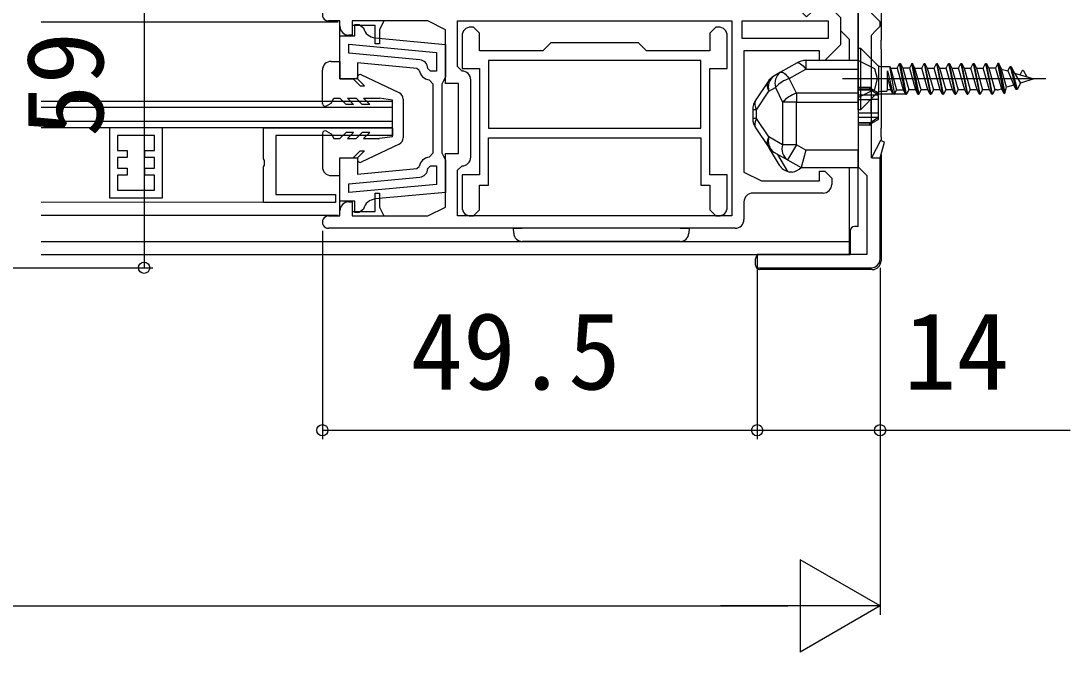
# Model space of a CAD drawing. Units: millimetres, scale not verified. Extents: x -525 to 525, y -782 to 777.
# Drawn here: x 273.4 to 392.8, y 61.6 to 133.5 of the extents above; entities that cross this region are included whole.
import ezdxf
from ezdxf.enums import TextEntityAlignment as Align

# ---------------------------------------------------------------- set-up
doc = ezdxf.new("R2010")
doc.units = ezdxf.units.MM
doc.header["$LTSCALE"] = 4
for name, color, linetype in [('0-2_YKK_11', 7, 'Continuous'), ('0-3_YKK_12', 2, 'Continuous'), ('0-4_YKK_13', 4, 'Continuous'), ('0-6_YKK_D', 6, 'Continuous')]:
    doc.layers.add(name, color=color, linetype=linetype)
doc.styles.add('ＭＳ ゴシック', font='')
doc.styles.get('ＭＳ ゴシック').set_extended_font_data('MS Gothic')

msp = doc.modelspace()

# ---------------------------------------------------------------- linework, layer by layer
at = {"layer": '0-2_YKK_11'}
for p, q in [((324.581, 117.956), (324.581, 126.756)), ((370.181, 117.855), (371.181, 117.855)), ((364.681, 113.856), (356.681, 113.856)), ((355.681, 112.856), (355.681, 110.856)), ((354.681, 109.856), (308.381, 109.856))]:
    msp.add_line(p, q, dxfattribs=at)
for points in [[(371.181, 106.355), (371.181, 117.855), (371.679, 119.664), (371.221, 119.844), (370.181, 117.855), (370.181, 131.855), (370.681, 132.355), (371.181, 132.855), (371.181, 133.355), (370.681, 133.855), (370.181, 134.355), (370.181, 147.855), (370.681, 148.355), (371.181, 148.855), (371.181, 149.355), (370.681, 149.855), (370.181, 150.355), (370.181, 163.355), (371.744, 161.337), (372.158, 161.611), (371.181, 163.355), (371.181, 164.855), (368.681, 164.855)], [(359.467, 137.313), (362.799, 133.921), (363.377, 134.473), (360.463, 137.605), (361.181, 137.605), (361.681, 138.105), (362.181, 138.605), (368.681, 138.605), (368.681, 116.855), (369.181, 116.355), (369.681, 115.855), (369.681, 106.855), (357.181, 106.855), (357.181, 105.355), (370.181, 105.355)], [(308.381, 134.856), (365.681, 134.856), (366.681, 133.856), (366.681, 130.756), (364.881, 128.956), (364.281, 128.956), (364.281, 130.056), (355.681, 130.056), (355.681, 116.256), (357.681, 115.256), (364.281, 115.256), (364.281, 116.356), (364.881, 116.356), (365.681, 115.556), (365.681, 114.856)], [(309.681, 132.856), (309.681, 133.456), (308.381, 133.456)], [(318.704, 127.817), (318.438, 128.06), (311.682, 128.699), (311.682, 126.856), (309.682, 126.856), (309.682, 131.756), (311.382, 131.756), (311.382, 133.056), (311.882, 133.056), (312.369, 132.671)], [(310.681, 112.856), (311.081, 112.856), (311.081, 111.756), (313.681, 111.756), (313.681, 113.856), (314.181, 113.856), (314.181, 112.256), (314.681, 111.256), (319.681, 111.256), (321.681, 112.256), (321.681, 118.356), (323.181, 118.356), (323.181, 126.356), (321.681, 126.356), (321.681, 132.456), (319.681, 133.456), (314.681, 133.456), (314.181, 132.456), (314.181, 130.856), (313.681, 130.856), (313.681, 132.956), (311.081, 132.956), (311.081, 131.856), (310.681, 131.856)], [(314.681, 133.456), (311.081, 133.456), (311.081, 132.956)], [(323.081, 133.456), (354.281, 133.456), (354.281, 111.256), (323.081, 111.256), (323.081, 116.456), (323.581, 116.956)], [(323.581, 127.756), (323.081, 128.256), (323.081, 133.456)], [(352.781, 132.756), (352.481, 132.756), (351.781, 132.056), (351.781, 130.056), (344.581, 130.056), (343.681, 130.956), (333.681, 130.956), (332.781, 130.056), (325.581, 130.056), (325.581, 132.056), (324.881, 132.756), (324.581, 132.756)], [(313.687, 131.523), (321.682, 130.767), (321.682, 127.056), (321.482, 126.656), (321.282, 126.256), (321.282, 122.356), (321.282, 118.456), (321.482, 118.056), (321.682, 117.656), (321.682, 113.944), (313.687, 113.189)], [(323.581, 131.756), (323.581, 128.056), (325.581, 128.056), (325.581, 115.956), (323.581, 115.956), (323.581, 112.256)], [(353.781, 112.256), (353.781, 115.956), (351.781, 115.956), (351.781, 128.056), (353.781, 128.056), (353.781, 131.756)], [(310.682, 130.802), (320.682, 129.857), (320.682, 127.756), (319.982, 127.756), (319.682, 128.052)], [(318.776, 129.033), (310.682, 129.798), (310.682, 130.802)], [(319.838, 117.948), (320.282, 118.445), (320.282, 122.356), (320.282, 126.267), (319.838, 126.764)], [(324.581, 111.256), (324.881, 111.256), (325.581, 111.956), (325.581, 114.756), (326.581, 114.756), (326.581, 120.156)], [(326.581, 120.156), (350.781, 120.156), (350.781, 114.756), (351.781, 114.756), (351.781, 111.956), (352.481, 111.256), (352.781, 111.256)], [(312.369, 112.041), (311.882, 111.656), (311.382, 111.656), (311.382, 112.956), (309.682, 112.956), (309.682, 117.856), (311.682, 117.856), (311.682, 116.013), (318.438, 116.651), (318.704, 116.895)], [(319.682, 116.66), (319.982, 116.956), (320.682, 116.956), (320.682, 114.854)], [(320.682, 114.854), (310.682, 113.909), (310.682, 114.914), (318.776, 115.679)], [(308.381, 111.256), (309.681, 111.256), (309.681, 111.856)], [(311.081, 111.756), (311.081, 111.256), (314.681, 111.256)]]:
    msp.add_lwpolyline(points, dxfattribs=at)
for points in [[(355.481, 133.456), (365.281, 133.456), (365.281, 131.456), (355.481, 131.456)], [(350.781, 128.956), (326.581, 128.956), (326.581, 121.256), (350.781, 121.256)], [(283.459, 121.307), (283.459, 113.307), (289.459, 113.307), (289.459, 121.307)], [(300.982, 121.306), (315.682, 121.306), (315.682, 120.406), (302.382, 120.406), (302.382, 113.706), (309.182, 113.706), (309.182, 112.806), (300.982, 112.806), (300.982, 116.848), (301.102, 117.031), (301.102, 117.581), (300.982, 117.764)], [(300.982, 121.306), (315.682, 121.306), (315.682, 120.406), (302.382, 120.406), (302.382, 113.706), (309.182, 113.706), (309.182, 112.806), (300.982, 112.806), (300.982, 116.848), (301.102, 117.031), (301.102, 117.581), (300.982, 117.764)], [(284.359, 114.207), (288.559, 114.207), (288.559, 115.907), (287.459, 115.907), (287.459, 116.707), (288.559, 116.707), (288.559, 117.907), (287.459, 117.907), (287.459, 118.707), (288.559, 118.707), (288.559, 120.407), (284.359, 120.407), (284.359, 118.707), (285.459, 118.707), (285.459, 117.907), (284.359, 117.907), (284.359, 116.707), (285.459, 116.707), (285.459, 115.907), (284.359, 115.907)]]:
    msp.add_lwpolyline(points, close=True, dxfattribs=at)
for centre, radius, start, end in [((308.381, 134.156), 0.7, 89.99999, 270.00001), ((310.681, 132.856), 1, 180.00001, 269.99999), ((313.828, 133.016), 1.5, 193.30215, 264.6032), ((324.581, 131.756), 1, 90.00001, 179.99999), ((352.781, 131.756), 1, 0.00001, 89.99999), ((318.682, 128.037), 1, 0.81275, 84.60319), ((319.982, 128.056), 1.3, 190.58855, 263.62062), ((323.581, 126.756), 1, 0.00001, 89.99999), ((319.982, 116.656), 1.3, 96.37938, 169.41145), ((323.581, 117.956), 1, 270.00001, 359.99999), ((318.682, 116.674), 1, 275.39681, 359.18725), ((364.681, 114.856), 1, 270.00001, 359.99999), ((356.681, 112.856), 1, 90.00001, 179.99999), ((310.681, 111.856), 1, 90.00001, 179.99999), ((313.828, 111.696), 1.5, 95.3968, 166.69785), ((308.381, 110.556), 0.7, 89.99999, 270.00001), ((324.581, 112.256), 1, 180.00001, 269.99999), ((352.781, 112.256), 1, 270.00001, 359.99999), ((354.681, 110.856), 1, 270.00001, 359.99999), ((370.181, 106.355), 1, 270.00001, 359.99999)]:
    msp.add_arc(centre, radius, start, end, dxfattribs=at)
at = {"layer": '0-3_YKK_12'}
for p, q in [((275.681, 133.356), (309.481, 133.356)), ((309.681, 131.356), (309.681, 132.956)), ((366.681, 132.354), (367.681, 131.355)), ((367.681, 128.955), (367.681, 131.355)), ((315.682, 124.306), (275.681, 124.306)), ((315.682, 121.306), (315.682, 124.306)), ((315.682, 123.606), (275.681, 123.606)), ((315.682, 122.006), (275.681, 122.006)), ((315.682, 121.306), (275.681, 121.306)), ((367.681, 106.855), (367.681, 116.755)), ((301.306, 112.807), (275.681, 112.806)), ((309.681, 111.869), (309.682, 113.356)), ((275.681, 111.356), (309.481, 111.356)), ((275.681, 108.355), (367.681, 108.355)), ((275.681, 106.855), (357.757, 106.855))]:
    msp.add_line(p, q, dxfattribs=at)
at = {"layer": '0-4_YKK_13'}
for p, q in [((371.281, 150.455), (371.281, 131.255)), ((368.681, 128.956), (368.681, 134.355)), ((370.796, 128.489), (368.931, 130.355)), ((371.281, 130.255), (371.281, 131.255)), ((371.281, 130.255), (371.281, 121.255)), ((307.682, 124.056), (307.682, 127.856)), ((308.682, 128.856), (309.682, 128.856)), ((309.682, 128.856), (309.682, 126.856)), ((360.841, 126.91), (362.712, 127.979)), ((368.681, 128.956), (362.712, 128.956)), ((362.712, 128.956), (362.712, 127.979)), ((362.712, 127.979), (368.681, 127.979)), ((368.681, 127.979), (368.681, 128.956)), ((371.031, 125.455), (371.031, 128.255)), ((372.263, 128.255), (372.799, 125.141)), ((372.346, 128.095), (373.046, 125.615)), ((373.115, 128.095), (373.815, 125.615)), ((384.315, 128.095), (385.015, 125.734)), ((385.281, 125.224), (384.581, 128.605)), ((384.681, 128.605), (385.381, 125.224)), ((385.981, 128.271), (386.681, 125.652)), ((386.081, 128.271), (386.781, 125.652)), ((309.682, 126.856), (311.182, 126.856)), ((311.982, 126.056), (311.182, 126.856)), ((311.682, 126.856), (311.682, 127.056)), ((312.482, 126.056), (311.682, 126.856)), ((316.426, 125.273), (312.111, 127.327)), ((390.027, 126.855), (366.893, 126.855)), ((372.031, 126.977), (372.415, 125.615)), ((385.715, 127.761), (386.415, 126.162)), ((386.465, 127.532), (387.165, 126.391)), ((311.982, 126.056), (312.482, 126.056)), ((358.419, 126.563), (357.016, 124.46)), ((357.119, 123.35), (358.521, 125.454)), ((358.521, 125.454), (359.279, 125.887)), ((359.279, 125.887), (360.08, 124.206)), ((368.681, 125.906), (369.965, 125.906)), ((369.965, 125.692), (368.681, 125.692)), ((368.681, 125.61), (370.115, 125.61)), ((369.965, 125.906), (369.965, 125.692)), ((370.115, 125.756), (370.981, 125.256)), ((370.115, 125.756), (370.115, 125.61)), ((370.115, 125.61), (370.981, 125.055)), ((375.215, 125.615), (374.446, 125.615)), ((376.615, 125.615), (375.846, 125.615)), ((378.015, 125.615), (377.246, 125.615)), ((379.415, 125.615), (378.646, 125.615)), ((380.815, 125.615), (380.046, 125.615)), ((382.215, 125.615), (381.446, 125.615)), ((383.615, 125.615), (382.846, 125.615)), ((384.505, 125.615), (384.246, 125.615)), ((308.682, 124.114), (308.995, 124.656)), ((308.995, 124.656), (309.682, 124.656)), ((310.382, 123.956), (309.682, 124.656)), ((311.231, 123.956), (310.531, 124.656)), ((310.531, 124.656), (311.521, 124.656)), ((312.221, 123.956), (311.521, 124.656)), ((313.069, 123.956), (312.369, 124.656)), ((312.369, 124.656), (314.182, 124.656)), ((315.682, 124.456), (314.182, 124.656)), ((315.682, 120.256), (315.682, 124.456)), ((316.882, 124.551), (316.882, 120.161)), ((361.642, 125.229), (361.642, 124.206)), ((370.981, 125.006), (368.681, 125.006)), ((368.681, 124.506), (370.115, 124.506)), ((368.931, 123.355), (370.796, 125.22)), ((370.115, 124.506), (370.115, 123.006)), ((373.975, 125.105), (370.846, 125.105)), ((370.981, 125.055), (370.981, 125.256)), ((370.981, 125.006), (370.981, 125.055)), ((370.981, 124.506), (370.981, 125.006)), ((374.081, 125.105), (374.181, 125.105)), ((375.481, 125.105), (375.581, 125.105)), ((376.881, 125.105), (376.981, 125.105)), ((378.281, 125.105), (378.381, 125.105)), ((379.681, 125.105), (379.781, 125.105)), ((381.081, 125.105), (381.181, 125.105)), ((382.481, 125.105), (382.581, 125.105)), ((383.881, 125.105), (383.981, 125.105)), ((308.132, 123.796), (308.682, 124.114)), ((311.231, 123.956), (310.382, 123.956)), ((313.069, 123.956), (312.221, 123.956)), ((356.681, 123.35), (356.681, 122.361)), ((357.119, 123.35), (356.681, 123.35)), ((357.119, 122.361), (357.119, 123.35)), ((361.642, 124.206), (368.681, 124.206)), ((368.681, 124.206), (368.681, 118.756)), ((357.119, 122.361), (356.681, 122.361)), ((358.521, 120.258), (357.119, 122.361)), ((368.681, 123.006), (370.115, 123.006)), ((368.681, 122.506), (370.981, 122.506)), ((368.681, 121.902), (370.115, 121.902)), ((370.115, 123.006), (370.981, 123.006)), ((370.981, 122.457), (370.115, 121.902)), ((370.981, 122.256), (370.115, 121.756)), ((370.115, 121.902), (370.115, 121.756)), ((370.981, 122.506), (370.981, 123.006)), ((370.981, 122.457), (370.981, 122.506)), ((370.981, 122.256), (370.981, 122.457)), ((307.682, 120.656), (307.682, 116.856)), ((308.132, 120.916), (308.682, 120.598)), ((310.382, 120.756), (309.682, 120.056)), ((311.231, 120.756), (310.382, 120.756)), ((311.231, 120.756), (310.531, 120.056)), ((312.221, 120.756), (311.521, 120.056)), ((313.069, 120.756), (312.221, 120.756)), ((313.069, 120.756), (312.369, 120.056)), ((357.016, 121.252), (358.419, 119.149)), ((369.965, 121.819), (368.681, 121.819)), ((369.965, 121.606), (368.681, 121.606)), ((369.965, 121.819), (369.965, 121.606)), ((371.281, 120.255), (371.281, 121.255)), ((308.682, 120.598), (308.995, 120.056)), ((308.995, 120.056), (309.682, 120.056)), ((310.531, 120.056), (311.521, 120.056)), ((316.426, 119.439), (312.111, 117.385)), ((312.369, 120.056), (314.182, 120.056)), ((315.682, 120.256), (314.182, 120.056)), ((360.08, 119.367), (358.521, 120.258)), ((371.281, 120.255), (371.281, 119.905)), ((311.982, 118.656), (311.182, 117.856)), ((312.482, 118.656), (311.682, 117.856)), ((311.982, 118.656), (312.482, 118.656)), ((358.565, 118.955), (359.573, 117.21)), ((359.09, 118.522), (360.65, 117.631)), ((360.667, 116.314), (359.542, 118.264)), ((361.642, 119.367), (360.08, 119.367)), ((361.642, 119.367), (360.65, 117.631)), ((362.712, 118.756), (361.642, 119.367)), ((368.681, 118.756), (362.712, 118.756)), ((309.682, 115.856), (309.682, 117.856)), ((309.682, 117.856), (311.182, 117.856)), ((311.682, 117.856), (311.682, 117.656)), ((360.65, 117.631), (362.181, 116.756)), ((371.281, 118.218), (371.281, 106.153)), ((308.682, 115.856), (309.682, 115.856)), ((361.179, 116.256), (360.879, 116.256)), ((368.681, 110.055), (368.681, 116.756)), ((368.681, 110.055), (368.281, 110.055)), ((348.432, 109.856), (330.429, 109.856)), ((348.432, 109.856), (349.431, 109.856)), ((349.431, 109.856), (349.402, 109.303)), ((367.781, 109.555), (367.781, 107.055)), ((348.403, 108.356), (330.458, 108.356)), ((356.981, 105.654), (356.981, 106.355)), ((357.482, 106.855), (367.781, 106.855)), ((367.781, 107.055), (367.781, 106.855)), ((370.282, 105.155), (357.48, 105.155))]:
    msp.add_line(p, q, dxfattribs=at)
msp.add_lwpolyline([(368.931, 123.355), (368.681, 123.355), (368.681, 130.355), (368.931, 130.355)], close=True, dxfattribs=at)
for points in [[(361.719, 128.692), (359.849, 127.623), (359.09, 127.19)], [(361.719, 128.692), (361.797, 128.714), (361.892, 128.703), (362.003, 128.658), (362.128, 128.58), (362.264, 128.47), (362.408, 128.332), (362.558, 128.167), (362.712, 127.979)], [(368.681, 124.755), (370.596, 125.71), (370.881, 126.855), (370.596, 128), (368.681, 128.955)], [(368.681, 124.206), (368.681, 125.229), (368.681, 127.979)], [(371.362, 128.255), (372.263, 128.255), (372.346, 128.095), (373.115, 128.095), (373.381, 128.605), (373.481, 128.605), (373.746, 128.095), (374.446, 125.615), (374.181, 125.105), (373.481, 128.605)], [(371.362, 125.455), (371.938, 125.455), (372.031, 125.615), (372.031, 127.795), (372.626, 125.209), (372.415, 125.615), (372.031, 125.615)], [(372.626, 125.209), (372.799, 125.141), (373.046, 125.615), (373.815, 125.615), (374.081, 125.105), (373.381, 128.605)], [(374.781, 128.605), (374.515, 128.095), (373.746, 128.095)], [(374.515, 128.095), (375.215, 125.615), (375.481, 125.105), (374.781, 128.605), (374.881, 128.605), (375.581, 125.105), (375.846, 125.615), (375.146, 128.095), (374.881, 128.605)], [(375.146, 128.095), (375.915, 128.095), (376.181, 128.605), (376.281, 128.605), (376.546, 128.095), (377.246, 125.615), (376.981, 125.105), (376.281, 128.605)], [(376.181, 128.605), (376.881, 125.105), (376.615, 125.615), (375.915, 128.095)], [(376.546, 128.095), (377.315, 128.095), (377.581, 128.605), (377.681, 128.605), (377.946, 128.095), (378.646, 125.615), (378.381, 125.105), (377.681, 128.605)], [(377.581, 128.605), (378.281, 125.105), (378.015, 125.615), (377.315, 128.095)], [(377.946, 128.095), (378.715, 128.095), (378.981, 128.605), (379.081, 128.605), (379.346, 128.095), (380.046, 125.615), (379.781, 125.105), (379.081, 128.605)], [(378.981, 128.605), (379.681, 125.105), (379.415, 125.615), (378.715, 128.095)], [(379.346, 128.095), (380.115, 128.095), (380.381, 128.605), (380.481, 128.605), (380.746, 128.095), (381.446, 125.615), (381.181, 125.105), (380.481, 128.605)], [(380.381, 128.605), (381.081, 125.105), (380.815, 125.615), (380.115, 128.095)], [(380.746, 128.095), (381.515, 128.095), (381.781, 128.605), (381.881, 128.605), (382.146, 128.095), (382.846, 125.615), (382.581, 125.105), (381.881, 128.605)], [(381.781, 128.605), (382.481, 125.105), (382.215, 125.615), (381.515, 128.095)], [(382.146, 128.095), (382.915, 128.095), (383.181, 128.605), (383.281, 128.605), (383.546, 128.095), (384.246, 125.615), (383.981, 125.105), (383.281, 128.605)], [(383.181, 128.605), (383.881, 125.105), (383.615, 125.615), (382.915, 128.095)], [(384.976, 127.987), (385.715, 127.761), (385.981, 128.271), (386.081, 128.271), (386.465, 127.532), (388.681, 126.855), (387.165, 126.391), (386.781, 125.652), (386.681, 125.652), (386.415, 126.162), (385.565, 125.902), (384.946, 128.095), (384.681, 128.605), (384.581, 128.605), (384.315, 128.095), (383.546, 128.095)], [(387.115, 127.333), (387.381, 127.843), (387.481, 127.843), (387.865, 127.104)], [(359.849, 127.623), (359.927, 127.646), (360.022, 127.634), (360.133, 127.589), (360.257, 127.511), (360.393, 127.401), (360.538, 127.263), (360.688, 127.098), (360.841, 126.91)], [(368.681, 125.229), (361.642, 125.229), (360.841, 126.91)], [(369.965, 125.692), (369.992, 125.693), (370.017, 125.697), (370.049, 125.704), (370.083, 125.719), (370.112, 125.746), (370.115, 125.756)], [(384.739, 125.65), (385.015, 125.734), (385.281, 125.224), (385.381, 125.224), (385.565, 125.902)], [(370.981, 123.006), (370.981, 124.506), (370.115, 124.506)], [(361.642, 119.367), (361.642, 124.206), (360.08, 124.206), (360.08, 119.367)], [(370.115, 121.756), (370.103, 121.778), (370.087, 121.791), (370.044, 121.809), (370.019, 121.815), (369.986, 121.819), (369.965, 121.819)], [(362.712, 118.756), (362.181, 116.756), (368.681, 116.756), (368.681, 118.756)], [(329.46, 109.303), (329.431, 109.856), (330.429, 109.856)]]:
    msp.add_lwpolyline(points, dxfattribs=at)
for centre, radius, start, end in [((308.682, 127.856), 1, 90, 180.00087), ((362.712, 126.956), 2, 90, 119.74488), ((371.362, 129.055), 0.8, 224.99999, 269.99998), ((311.982, 127.056), 0.3, 64.54543, 180), ((360.083, 125.454), 2, 119.74488, 146.30993), ((359.99, 125.933), 1.546, 125.60247, 198.08496), ((360.749, 126.367), 1.546, 125.60247, 198.08496), ((361.987, 123.457), 3.638, 108.35855, 138.09256), ((359.367, 126.091), 1.059, 153.53555, 217.00781), ((369.965, 125.756), 0.15, 0, 90), ((371.362, 124.655), 0.8, 90, 134.99999), ((384.505, 126.415), 0.8, 269.99998, 286.99998), ((316.082, 124.551), 0.8, 0.00109, 64.54685), ((358.681, 123.35), 2, 146.30993, 180), ((357.965, 123.988), 1.059, 153.53555, 217.00781), ((362.788, 121.776), 3.638, 108.35855, 138.09256), ((307.982, 124.056), 0.3, 180, 300.00076), ((358.681, 122.361), 2, 180, 213.69007), ((357.965, 121.724), 1.059, 142.99219, 206.46445), ((307.982, 120.656), 0.3, 59.99924, 180), ((369.965, 121.756), 0.15, 270, 0), ((316.082, 120.161), 0.8, 295.45315, 0), ((359.367, 119.621), 1.059, 142.99219, 206.46445), ((359.99, 119.778), 1.546, 161.91504, 234.39753), ((360.083, 120.258), 2, 213.69007, 240.25512), ((361.549, 118.887), 1.546, 161.91504, 234.39753), ((311.982, 117.656), 0.3, 180, 295.45457), ((361.305, 118.21), 2, 210, 251.40962), ((308.682, 116.856), 1, 180, 270), ((361.305, 118.21), 2, 251.40962, 257.71285), ((360.82, 118.223), 2, 280.36249, 312.83389), ((368.281, 109.555), 0.5, 90, 180), ((330.458, 109.356), 1, 183, 270), ((348.403, 109.356), 1, 270, 357)]:
    msp.add_arc(centre, radius, start, end, dxfattribs=at)
for centre, major_axis, ratio, start_param, end_param in [((357.482, 106.355), (-0.501, 0), 0.998135, 4.712389, 6.2831853), ((357.482, 105.656), (0.355, 0.355), 0.99628, 2.358058, 3.9251274), ((370.279, 106.156), (0.71, -0.71), 0.99628, 5.4996506, 7.06672)]:
    msp.add_ellipse(centre, major_axis=major_axis, ratio=ratio, start_param=start_param, end_param=end_param, dxfattribs=at)
at = {"layer": '0-6_YKK_D'}
for p, q in [((287.38, 164.855), (287.38, 105.355)), ((307.681, 109.556), (307.681, 85.855)), ((268.38, 105.355), (288.38, 105.355)), ((357.181, 105.105), (357.181, 85.855)), ((357.181, 105.105), (357.181, 85.855)), ((371.181, 105.355), (371.181, 85.855)), ((371.181, 105.355), (371.181, 65.855)), ((307.681, 86.855), (357.181, 86.855)), ((371.181, 66.855), (362.087, 72.105)), ((362.087, 72.105), (362.087, 61.605)), ((81.681, 66.855), (360.681, 66.855)), ((371.181, 66.855), (352.994, 66.855)), ((371.181, 66.855), (362.087, 61.605))]:
    msp.add_line(p, q, dxfattribs=at)
msp.add_lwpolyline([(357.181, 86.855), (371.181, 86.855), (392.799, 86.855)], dxfattribs=at)
for centre in [(287.38, 105.355), (307.681, 86.855), (357.181, 86.855), (357.181, 86.855), (371.181, 86.855)]:
    msp.add_circle(centre, 0.637, dxfattribs=at)

# ---------------------------------------------------------------- texts
at = {"layer": '0-6_YKK_D', "style": 'ＭＳ ゴシック'}
msp.add_text('59.5', height=8.798, rotation=90, dxfattribs=at).set_placement((285.38, 120.241), align=Align.BOTTOM_LEFT)
for s, p in [('49.5', (317.703, 88.855)), ('14', (373.89, 88.855))]:
    msp.add_text(s, height=8.798, dxfattribs=at).set_placement(p, align=Align.BOTTOM_LEFT)

doc.saveas('drawing.dxf')
